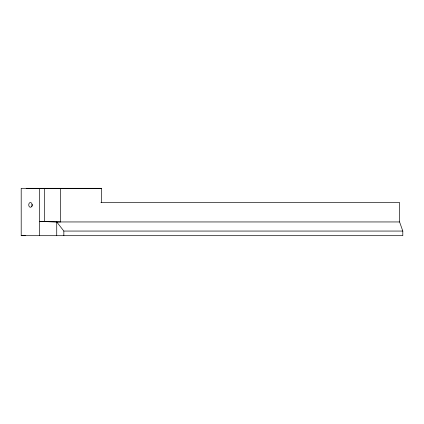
<?xml version="1.0" encoding="UTF-8"?>
<svg xmlns="http://www.w3.org/2000/svg" width="424" height="424" viewBox="0 0 424 424"><rect width="100%" height="100%" fill="white"/><g stroke="black" fill="none" stroke-linecap="round" stroke-linejoin="round"><path stroke-width="0.64" d="M25.313 235.686L21.205 235.686L21.2 188.314L101.405 188.314L101.405 202.524M101.405 188.314L26.224 188.314M100.875 202.524L399.578 202.524L399.578 221.948L402.8 231.059L402.8 235.686L21.205 235.686M60.616 188.314L60.616 221.948L39.633 221.476L56.726 221.948L399.578 221.948M56.726 235.686L56.726 221.948L63.839 231.064L402.8 231.059M63.839 231.064L63.839 235.686M44.653 188.314L44.653 221.476M39.628 188.314L39.633 235.686M32.314 206.075A2.369 1.675 -90 0 1 32.145 204.278M31.599 206.568A2.369 1.675 -90 0 0 30.846 202.603A2.369 1.675 -90 0 0 28.795 205.502A2.369 1.675 -90 0 0 31.599 206.568"/></g></svg>
